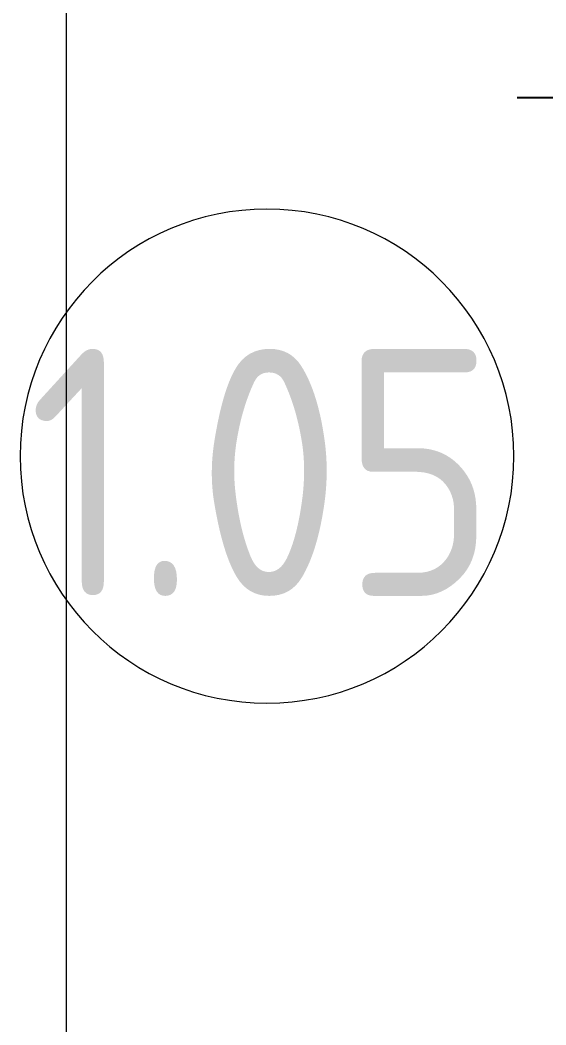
# Model space of a CAD drawing. Header units: millimetres. Extents: x -249154 to 415037, y -45458 to 354837.
# Drawn here: x 3681 to 4746, y 91526 to 93560 of the extents above; entities that cross this region are included whole.
import ezdxf

# ---------------------------------------------------------------- set-up
doc = ezdxf.new("R2010")
doc.units = ezdxf.units.MM
doc.linetypes.add('Осевая', pattern=[6350, 1270, -952.5, 3175, -952.5])
for name, color, linetype, lineweight in [('5.6) Перегародка WD6', 6, 'Continuous', 40), ('A-AREA-IDEN', 7, 'Continuous', 9), ('Оси-2', 7, 'Осевая', 9)]:
    doc.layers.add(name, color=color, linetype=linetype, lineweight=lineweight)
doc.styles.add('GOST Common', font='', dxfattribs={"width": 0.9, "height": 500})
doc.styles.add('ISOCPEUR', font='isocpeur.ttf', dxfattribs={"height": 250})
doc.styles.add('ISOCPEUR_1', font='isocpeur.ttf', dxfattribs={"height": 350})
doc.styles.get('GOST Common').set_extended_font_data('GOST Common')
doc.dimstyles.new('ISO-2_5_0_9К_БОЛЬШОЙ_1', dxfattribs={"dimscale": 304.8, "dimtxt": 248.995294, "dimasz": 0.492126, "dimexe": 0.393701, "dimexo": 0.984252, "dimgap": 0, "dimtad": 1, "dimdec": 0, "dimrnd": 10, "dimzin": 0, "dimdsep": 46, "dimtxsty": 'ISOCPEUR', "dimblk1": 'OBLIQUE', "dimblk2": 'OBLIQUE', "dimsah": 1, "dimcen": 0.09, "dimdle": 0.393701, "dimazin": 0, "dimtfac": 1, "dimtdec": 4, "dimtix": 1, "dimtmove": 2, "dimatfit": 3, "dimfxl": 1, "dimtvp": 1, "dimtolj": 1, "dimtzin": 0, "dimarcsym": 2})

# ---------------------------------------------------------------- blocks, each defined once
blk = doc.blocks.new('Марка_Помещения - Номер-25198446-Объем проектирования 1 этажа')
at = {"layer": 'A-AREA-IDEN'}
for start, end in [(360, 180), (180, 360)]:
    blk.add_arc((0, 0), 2.5, start, end, dxfattribs=at)
blk = doc.blocks.new('1floor')
at = {"layer": 'Оси-2'}
blk.add_line((3710, 3093.7), (3710, 22398.1), dxfattribs=at)
at = {"layer": 'A-AREA-IDEN', "xscale": 199.9999999999999, "yscale": 199.9999999999999, "zscale": 199.9999999999999}
blk.add_blockref('Марка_Помещения - Номер-25198446-Объем проектирования 1 этажа', (4116.2, 13490.9), dxfattribs=at)
at = {"layer": 'A-AREA-IDEN', "insert": (3632.4, 13708), "char_height": 500, "width": 1212.151, "attachment_point": 1, "style": 'GOST Common'}
blk.add_mtext('1.05', dxfattribs=at)
blk = doc.blocks.new('_Oblique')
at = {"color": 0, "linetype": 'ByBlock', "lineweight": -2}
blk.add_line((-0.5, -0.5), (0.5, 0.5), dxfattribs=at)
blk = doc.blocks.new('*D1993')
at = {"layer": '5.6) Перегародка WD6', "color": 0, "lineweight": -2, "transparency": 16777216}
for p, q in [((4881.4, 93523), (4881.4, 81026.6)), ((4687.4, 93403), (4761.4, 93403)), ((4881.4, 66283), (4881.4, 79871.6)), ((4687.4, 66403), (4761.4, 66403))]:
    blk.add_line(p, q, dxfattribs=at)
at = {"layer": 'Defpoints', "color": 0, "transparency": 16777216}
for p in [(4987.4, 93403), (4881.4, 66403), (4987.4, 66403)]:
    blk.add_point(p, dxfattribs=at)
at = {"layer": '5.6) Перегародка WD6', "color": 0, "lineweight": -2, "transparency": 16777216, "xscale": 150, "yscale": 150, "zscale": 150}
for p, rotation in [((4881.4, 93403), 90), ((4881.4, 66403), 270)]:
    blk.add_blockref('_Oblique', p, dxfattribs=dict(at, rotation=rotation))
at = {"layer": '5.6) Перегародка WD6', "color": 0, "lineweight": 25, "transparency": 16777216, "insert": (4488.1, 79975), "char_height": 350, "width": 948.097, "attachment_point": 1, "rotation": 90, "line_spacing_factor": 1.149209, "style": 'ISOCPEUR_1'}
blk.add_mtext('\\A1;27000', dxfattribs=at)

msp = doc.modelspace()

# ---------------------------------------------------------------- block references
msp.add_blockref('1floor', (64.7, 79186.1))

# ---------------------------------------------------------------- dimensions: what is measured, and where the dimension line sits
at = {"layer": '5.6) Перегародка WD6', "color": 18, "lineweight": 25, "true_color": 0x000000}
dim = msp.add_linear_dim(base=(4881.4, 66403), p1=(4987.4, 93403), p2=(4987.4, 66403), angle=90, dimstyle='ISO-2_5_0_9К_БОЛЬШОЙ_1', override={"dimtxt": 200, "dimpost": '<>', "dimtxsty": 'ISOCPEUR_1', "dimfxl": 26999.999823}, dxfattribs=at)
dim.commit()
dim.dimension.update_dxf_attribs({"geometry": '*D1993', "text_midpoint": (4721.4, 80449.1), "dimtype": 160, "text_rotation": 90})

doc.saveas('drawing.dxf')
